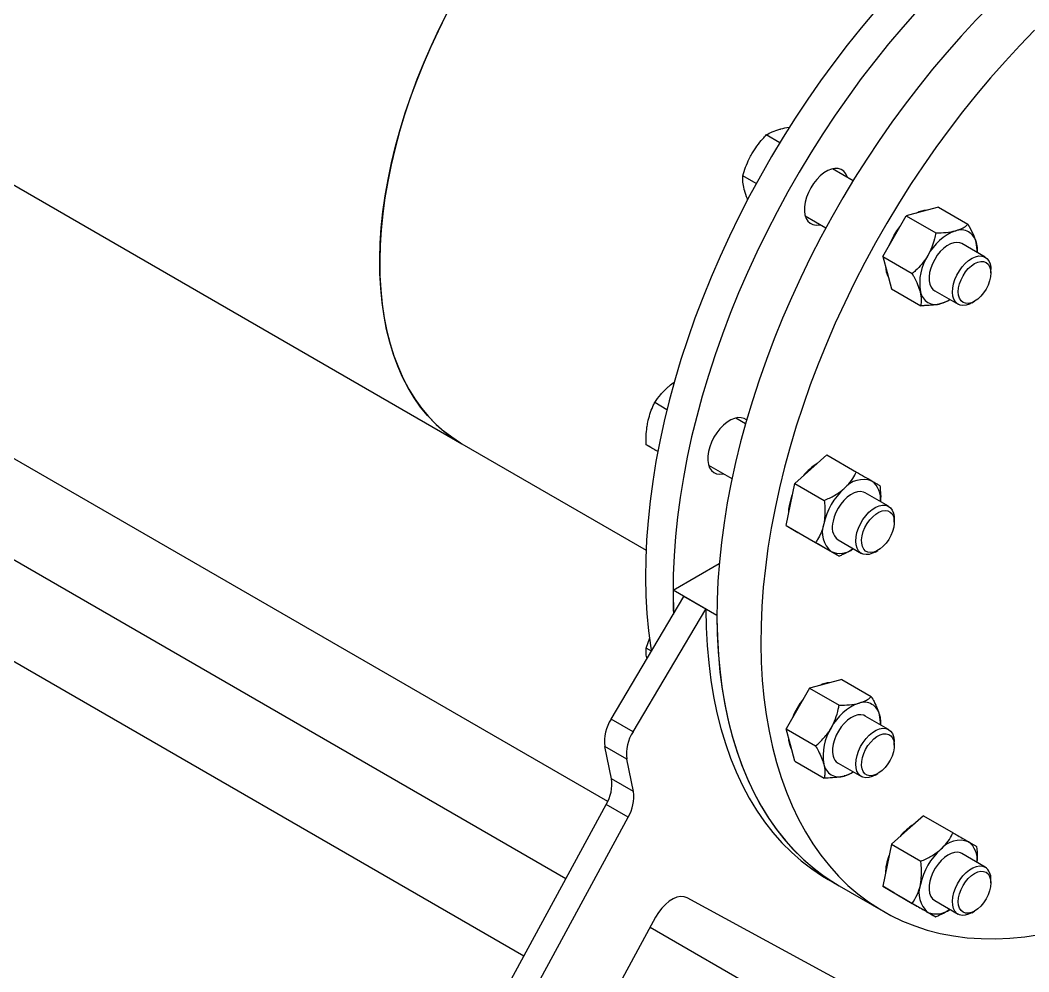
# Model space of a CAD drawing. Header units: inches. Extents: x 0.9 to 37.1, y -8.4 to 11.7.
# Drawn here: x 16.3345 to 16.5036, y 2.5673 to 2.7269 of the extents above; entities that cross this region are included whole.
import ezdxf

# ---------------------------------------------------------------- set-up
doc = ezdxf.new("R2010")
doc.units = ezdxf.units.IN
doc.header["$MEASUREMENT"] = 0

msp = doc.modelspace()

# ---------------------------------------------------------------- linework, layer by layer
at = {"color": 7, "linetype": 'Continuous', "lineweight": 25}
for p, q in [((16.46182998701646, 2.70631644827971), (16.45956515190094, 2.707623909761805)), ((16.32510795937892, 2.704002757708649), (16.40851666692994, 2.655851935758512)), ((16.45788477154135, 2.699483108405933), (16.45561992506147, 2.700790576448527)), ((16.47411814402523, 2.699928737498239), (16.47064769895131, 2.701932182794882)), ((16.46609077764372, 2.694038508267974), (16.46956089097829, 2.692035254480382)), ((16.48106265325054, 2.690658234247594), (16.48303526667027, 2.694074900904234)), ((16.48572990671347, 2.694796713794599), (16.48303526667027, 2.694074900904234)), ((16.48303526667027, 2.694074900904234), (16.48798869698639, 2.691215346450063)), ((16.48842454675667, 2.695518526684965), (16.48572990671347, 2.694796713794599)), ((16.48842454675667, 2.695518526684965), (16.49337797707279, 2.692658972230794)), ((16.4790900398308, 2.687241567590955), (16.48106265325054, 2.690658234247594)), ((16.49628052017576, 2.687134670075921), (16.49235570925539, 2.689400415192508)), ((16.4790900398308, 2.687241567590955), (16.47981206645427, 2.684546713824682)), ((16.4790900398308, 2.687241567590955), (16.48404347014693, 2.684382013136784)), ((16.47981206645427, 2.684546713824682), (16.48053409307774, 2.681851860058408)), ((16.49722455136331, 2.68448558154022), (16.49722455136331, 2.685048137754773)), ((16.43297854159633, 2.59588070830845), (16.28539666219494, 2.681077913813363)), ((16.48053409307774, 2.681851860058408), (16.48548752339386, 2.678992305604238)), ((16.4877987879478, 2.681506740665601), (16.49172359886817, 2.679240995549014)), ((16.49400258326752, 2.679466920575988), (16.4944897448436, 2.679748244398867)), ((16.42596357983973, 2.582921857201645), (16.27066527092023, 2.672573662648543)), ((16.41893328697229, 2.569969091972099), (16.25593148518553, 2.664068029191399)), ((16.44291017362305, 2.661564007790869), (16.4408597286617, 2.662747704471365)), ((16.45608958110363, 2.659217122015281), (16.4544434493046, 2.660167413675333)), ((16.40851666692993, 2.655851935758513), (16.43940960854385, 2.638017820174625)), ((16.44137446885772, 2.654559941163582), (16.43941567541477, 2.655690728548712)), ((16.44141630280565, 2.654535343582794), (16.44095672126059, 2.654800731525233)), ((16.46971912351743, 2.65397740017479), (16.46702448347423, 2.651588047894292)), ((16.46971912351743, 2.65397740017479), (16.47467255383355, 2.65111784572062)), ((16.44988652799701, 2.652273739148427), (16.45381586542214, 2.650005380936264)), ((16.46702448347423, 2.651588047894292), (16.46432984343103, 2.649198695613793)), ((16.46360781680756, 2.645670207652466), (16.46432984343103, 2.649198695613793)), ((16.46432984343103, 2.649198695613793), (16.46928327374716, 2.646339141159622)), ((16.48007627052905, 2.645369900956373), (16.47615145960868, 2.64763564607296)), ((16.4628857901841, 2.64214171969114), (16.46360781680756, 2.645670207652466)), ((16.4810203017166, 2.642720812420671), (16.4810203017166, 2.643283368635224)), ((16.4628857901841, 2.64214171969114), (16.46783922050022, 2.63928216523697)), ((16.4628857901841, 2.64214171969114), (16.46485840360383, 2.641002584010313)), ((16.46474083013712, 2.641070457701855), (16.46485854242962, 2.641002503841837)), ((16.46485840360383, 2.641002584010313), (16.46683101702356, 2.639863448329485)), ((16.46683101702356, 2.639863448329485), (16.47178444733968, 2.637003893875314)), ((16.47159453830109, 2.639741971546053), (16.47551934922146, 2.637476226429466)), ((16.47779833362081, 2.637702151456439), (16.47828549519689, 2.637983475279319)), ((16.4439268022907, 2.631296969285468), (16.45168111928631, 2.635773441202651)), ((16.43354329889732, 2.609692511779778), (16.44576822620004, 2.630233937889866)), ((16.45129249792806, 2.627044843703059), (16.4439268022907, 2.631296969285468)), ((16.44945107401872, 2.628107875098661), (16.44576822620004, 2.630233937889866)), ((16.437226146716, 2.607566448988573), (16.44945107401872, 2.628107875098661)), ((16.43941567541477, 2.621601668529691), (16.44002825368274, 2.623340676925361)), ((16.44029531515205, 2.621093863318297), (16.43941567541477, 2.621601668529691)), ((16.47222029710996, 2.616329618766128), (16.46952565706676, 2.615607805875762)), ((16.47222029710996, 2.616329618766128), (16.47717372742608, 2.613470064311958)), ((16.46683101702356, 2.614885992985397), (16.46485840360383, 2.611469326328758)), ((16.46952565706676, 2.615607805875762), (16.46683101702356, 2.614885992985397)), ((16.46683101702356, 2.614885992985397), (16.47178444733968, 2.612026438531226)), ((16.46485840360383, 2.611469326328758), (16.4628857901841, 2.608052659672119)), ((16.437226146716, 2.607566448988573), (16.43354329889732, 2.609692511779778)), ((16.48007627052905, 2.607945762157085), (16.47615145960868, 2.610211507273672)), ((16.4628857901841, 2.608052659672119), (16.46783922050022, 2.605193105217948)), ((16.46360781680756, 2.605357805905845), (16.4628857901841, 2.608052659672119)), ((16.43616841885806, 2.60299171997219), (16.43248557103939, 2.605117782763395)), ((16.4336160771096, 2.599661727848243), (16.43248557103939, 2.605117782763395)), ((16.46432984343103, 2.602662952139572), (16.46360781680756, 2.605357805905845)), ((16.4810203017166, 2.605296673621383), (16.4810203017166, 2.605859229835936)), ((16.43729892492828, 2.597535665057038), (16.43616841885806, 2.60299171997219)), ((16.46432984343103, 2.602662952139572), (16.46928327374716, 2.599803397685401)), ((16.47159453830109, 2.602317832746765), (16.47551934922146, 2.600052087630178)), ((16.43729892492828, 2.597535665057038), (16.4336160771096, 2.599661727848243)), ((16.47779833362081, 2.600278012657152), (16.47828549519689, 2.600559336480031)), ((16.38664712369474, 2.510484359119342), (16.43273466739751, 2.595397056903585)), ((16.43641751521619, 2.59327099411238), (16.43273466739751, 2.595397056903585)), ((16.39032997151341, 2.508358296328137), (16.43641751521619, 2.59327099411238)), ((16.48592337316414, 2.593497520665176), (16.48322873312094, 2.591108168384676)), ((16.48592337316414, 2.593497520665176), (16.49087680348026, 2.590637966211005)), ((16.48322873312094, 2.591108168384676), (16.48053409307774, 2.588718816104177)), ((16.48053409307774, 2.588718816104177), (16.47981206645427, 2.585190328142851)), ((16.48053409307774, 2.588718816104177), (16.48548752339386, 2.585859261650006)), ((16.49628052017576, 2.584890021446757), (16.49235570925539, 2.587155766563344)), ((16.47981206645427, 2.585190328142851), (16.4790900398308, 2.581661840181524)), ((16.46995003694841, 2.582800316125134), (16.47179146085776, 2.581737284729531)), ((16.49722455136331, 2.582240932911055), (16.49722455136331, 2.582803489125608)), ((16.47179146085776, 2.581737284729531), (16.47915715649512, 2.577485159147121)), ((16.4790900398308, 2.581661840181524), (16.48404347014693, 2.578802285727354)), ((16.48106265325054, 2.580522704500697), (16.4790900398308, 2.581661840181524)), ((16.47758287198519, 2.562746802521959), (16.44628579795972, 2.57972063326839)), ((16.48094507978383, 2.580590578192239), (16.48106279207593, 2.58052262433245)), ((16.48303526667027, 2.579383568819869), (16.48106265325054, 2.580522704500697)), ((16.48303526667027, 2.579383568819869), (16.48798869698639, 2.576524014365698)), ((16.4877987879478, 2.579262092036437), (16.49172359886817, 2.57699634691985)), ((16.49400258326751, 2.577222271946824), (16.4944897448436, 2.577503595769703)), ((16.44100204597919, 2.576484165792023), (16.41330439258171, 2.525453403826488)), ((16.47185554985158, 2.556428986830411), (16.44007473208526, 2.574775662406937))]:
    msp.add_line(p, q, dxfattribs=at)
at = {"color": 7, "linetype": 'Continuous', "lineweight": 25, "flags": 128}
for points in [[(16.40851666692994, 2.655851935758512), (16.40832136363931, 2.655966016072502), (16.40682175503122, 2.656935797448339), (16.40539772195608, 2.658027787564756), (16.40405234855243, 2.659239621414321), (16.40278854859947, 2.660568674434765), (16.4016090592065, 2.662012068193194), (16.40051643488487, 2.663566676620139), (16.39951304201559, 2.665229132779922), (16.39860105372416, 2.666995836162691), (16.39778244517415, 2.668862960482326), (16.39705898928939, 2.670826461963313), (16.39643225291423, 2.672882088098674), (16.3959035934201, 2.675025386859937), (16.39547415576574, 2.677251716339252), (16.39514487001749, 2.679556254802719), (16.39491644933496, 2.681934011133191), (16.39478938842647, 2.68437983563993), (16.39476396247766, 2.686888431211684), (16.39484022655548, 2.689454364789051), (16.39501801548892, 2.692072079131275), (16.39529694422673, 2.694735904851998), (16.39567640867137, 2.69744007269788), (16.39615558698737, 2.700178726043525), (16.39673344138119, 2.702945933575619), (16.39740872034888, 2.705735702138843), (16.39817996138659, 2.708541989715706), (16.39904549415794, 2.711358718512213), (16.4000034441117, 2.714179788121009), (16.40105173654157, 2.716999088733512), (16.40218810107959, 2.719810514372388), (16.40341007661321, 2.722607976115741), (16.40471501661553, 2.725385415284368), (16.40610009487708, 2.728136816563502)], [(16.47784867161194, 2.72837771832003), (16.47547748938342, 2.725564901335394), (16.47315594246563, 2.722676919040196), (16.47088743804881, 2.7197180099467), (16.46867530547602, 2.716692516662033), (16.46652279135685, 2.713604879514798), (16.46443305480261, 2.71045963003829), (16.46240916278986, 2.70726138431984), (16.46045408565922, 2.704014836226074), (16.45857069275598, 2.700724750514012), (16.45676174821894, 2.697395955838134), (16.45502990692367, 2.694033337663663), (16.45337771058607, 2.690641831096469), (16.45180758403212, 2.687226413640124), (16.45032183163904, 2.683792097890723), (16.44892263395336, 2.680343924180217), (16.44761204449063, 2.676886953179024), (16.44639198672161, 2.673426258468798), (16.44526425124932, 2.669966919096249), (16.44423049318109, 2.666514012118947), (16.44329222969942, 2.663072605154029), (16.44245083783537, 2.65964774894078), (16.44170755244752, 2.656244469927977), (16.44106346440967, 2.652867762896877), (16.44051951900984, 2.649522583630691), (16.44007651456292, 2.646213841641285), (16.43973510123902, 2.642946392963802), (16.43949578010927, 2.639725033029749), (16.43935890241042, 2.636554489629051), (16.43932466902939, 2.633439415971361), (16.43939313020838, 2.630384383856836), (16.43956418547116, 2.627393876966387), (16.43983758377056, 2.624472284281262), (16.44021292385686, 2.62162389364161), (16.44029531515205, 2.621093863318297)], [(16.48486956888764, 2.728453663308291), (16.48245223138529, 2.725720139831024), (16.48008104915677, 2.722907322846388), (16.47775950223898, 2.720019340551189), (16.47549099782216, 2.717060431457694), (16.47327886524937, 2.714034938173026), (16.4711263511302, 2.710947301025792), (16.46903661457596, 2.707802051549284), (16.46701272256321, 2.704603805830834), (16.46505764543257, 2.701357257737067), (16.46317425252933, 2.698067172025005), (16.46136530799229, 2.694738377349128), (16.45963346669702, 2.691375759174657), (16.45798127035942, 2.687984252607464), (16.45641114380547, 2.684568835151118), (16.45492539141239, 2.681134519401717), (16.45352619372671, 2.677686345691212), (16.45221560426398, 2.674229374690018), (16.45099554649496, 2.670768679979792), (16.44986781102267, 2.667309340607244), (16.44883405295444, 2.663856433629941), (16.44789578947277, 2.660415026665023), (16.44705439760872, 2.656990170451774), (16.44631111222087, 2.653586891438971), (16.44566702418302, 2.650210184407871), (16.44512307878319, 2.646865005141684), (16.44468007433627, 2.643556263152279), (16.44433866101237, 2.640288814474796), (16.44409933988262, 2.637067454540743), (16.44396246218377, 2.633896911140045), (16.44392822880274, 2.630781837482355), (16.44399668998173, 2.62772680536783), (16.44401517251034, 2.627288298873596)], [(16.4971941517143, 2.729414779129755), (16.49469520952506, 2.726851755873124), (16.492235264525, 2.724201537725881), (16.48981792702265, 2.721468014248614), (16.48744674479413, 2.718655197263978), (16.48512519787634, 2.71576721496878), (16.48285669345952, 2.712808305875284), (16.48064456088673, 2.709782812590617), (16.47849204676756, 2.706695175443382), (16.47640231021332, 2.703549925966874), (16.47437841820057, 2.700351680248424), (16.47242334106993, 2.697105132154658), (16.47053994816669, 2.693815046442596), (16.46873100362965, 2.690486251766718), (16.46699916233437, 2.687123633592247), (16.46534696599678, 2.683732127025054), (16.46377683944283, 2.680316709568708), (16.46229108704975, 2.676882393819307), (16.46089188936407, 2.673434220108801), (16.45958129990134, 2.669977249107608), (16.45836124213232, 2.666516554397381), (16.45723350666003, 2.663057215024833), (16.4561997485918, 2.659604308047531), (16.45526148511013, 2.656162901082613), (16.45442009324608, 2.652738044869364), (16.45367680785823, 2.649334765856561), (16.45303271982038, 2.645958058825461), (16.45248877442056, 2.642612879559275), (16.45204576997363, 2.639304137569869), (16.45170435664973, 2.636036688892386), (16.45146503551997, 2.632815328958333), (16.45132815782113, 2.629644785557635), (16.4512939244401, 2.626529711899945), (16.45136238561909, 2.62347467978542), (16.45153344088187, 2.620484172894971), (16.45180683918127, 2.617562580209846), (16.45218217926756, 2.614714189570194), (16.45265891027743, 2.611943181382066), (16.45323633254237, 2.609253622482097), (16.45391359861558, 2.606649460168857), (16.45468971451571, 2.604134516409651), (16.45556354118565, 2.601712482231254), (16.45653379616425, 2.599386912302815), (16.45759905546855, 2.597161219718897), (16.45875775568361, 2.595038670990287), (16.4600081962571, 2.59302238124994), (16.46134854199502, 2.591115309681093), (16.46277682575518, 2.589320255174254), (16.46429095133421, 2.587639852219449), (16.46588869654402, 2.586076567039739), (16.46756771647318, 2.584632693971697), (16.46932554692843, 2.583310352098161), (16.47115960805116, 2.582111482138178), (16.47179146085776, 2.581737284729531)], [(16.40592267843131, 2.727794519638509), (16.4045474569006, 2.725039536463516), (16.40325273652616, 2.722259264495535), (16.40204132138401, 2.719459725184548), (16.4009158351296, 2.716646981709307), (16.39987871531552, 2.713827125845846), (16.39893220811237, 2.71100626477405), (16.39807836344396, 2.708190507850858), (16.39731903054773, 2.705385953378762), (16.39665585396964, 2.702598675398238), (16.39609027000249, 2.69983471053273), (16.3956235035752, 2.697100044914662), (16.39525656559992, 2.69440060122082), (16.39499025078258, 2.691742225845138), (16.3948251359018, 2.689130676236721), (16.39476157855963, 2.686571608430489), (16.39479971640712, 2.684070564797463), (16.39493946684618, 2.68163296204123), (16.39518052720849, 2.67926407946656), (16.39552237541098, 2.676969047545614), (16.39596427108655, 2.674752836806482), (16.39650525718759, 2.672620247068126), (16.39714416205866, 2.670575897045041), (16.39787960197408, 2.668624214344145), (16.39870998413475, 2.666769425875575), (16.39963351011783, 2.665015548698135), (16.40064817977168, 2.663366381319243), (16.40175179554778, 2.66182549546821), (16.4029419672601, 2.660396228360669), (16.40421611726174, 2.65908167547091), (16.40557148602753, 2.657884683827772), (16.40700513813051, 2.656807845848611), (16.40851396859949, 2.655853493724703), (16.40851666692993, 2.655851935758513)], [(16.50455984735165, 2.725162653547345), (16.50206090516242, 2.722599630290715), (16.49960096016236, 2.71994941214347), (16.49718362266001, 2.717215888666204), (16.49481244043149, 2.714403071681568), (16.4924908935137, 2.71151508938637), (16.49022238909688, 2.708556180292874), (16.48801025652409, 2.705530687008207), (16.48585774240492, 2.702443049860972), (16.48376800585068, 2.699297800384464), (16.48174411383793, 2.696099554666014), (16.47978903670729, 2.692853006572248), (16.47790564380405, 2.689562920860186), (16.47609669926701, 2.686234126184308), (16.47436485797174, 2.682871508009837), (16.47271266163414, 2.679480001442643), (16.47114253508019, 2.676064583986298), (16.46965678268711, 2.672630268236897), (16.46825758500143, 2.669182094526391), (16.4669469955387, 2.665725123525198), (16.46572693776968, 2.662264428814971), (16.46459920229739, 2.658805089442423), (16.46356544422916, 2.655352182465121), (16.46262718074749, 2.651910775500203), (16.46178578888344, 2.648485919286954), (16.46104250349559, 2.645082640274151), (16.46039841545774, 2.641705933243051), (16.45985447005792, 2.638360753976865), (16.45941146561099, 2.635052011987459), (16.45907005228709, 2.631784563309976), (16.45883073115733, 2.628563203375923), (16.4586938534585, 2.625392659975225), (16.45865962007747, 2.622277586317535), (16.45872808125645, 2.61922255420301), (16.45889913651923, 2.616232047312561), (16.45917253481863, 2.613310454627436), (16.45954787490492, 2.610462063987784), (16.46002460591479, 2.607691055799656), (16.46060202817973, 2.605001496899687), (16.46127929425294, 2.602397334586447), (16.46205541015307, 2.599882390827241), (16.462929236823, 2.597460356648844), (16.46389949180161, 2.595134786720405), (16.46496475110591, 2.592909094136487), (16.46612345132097, 2.590786545407877), (16.46737389189445, 2.58877025566753), (16.46871423763238, 2.586863184098682), (16.47014252139254, 2.585068129591845), (16.47165664697157, 2.583387726637039), (16.47325439218137, 2.581824441457329), (16.47493341211054, 2.580380568389287), (16.47669124256579, 2.579058226515751), (16.47852530368852, 2.577859356555768), (16.48043290374113, 2.576785718016326), (16.48241124305747, 2.575838886610037), (16.4844574181518, 2.575020251942554), (16.48656842598, 2.57433101547314), (16.48874116834697, 2.573772188751359), (16.49097245645368, 2.573344591932486), (16.49325901557713, 2.573048852573819), (16.49559748987651, 2.572885404713647), (16.4979844473183, 2.572854488234245), (16.50041638471331, 2.572956148509811), (16.50288973285803, 2.573190236339869), (16.50540086177302, 2.573556408168251)], [(16.47316937738085, 2.700476448823675), (16.47312781085335, 2.700608028991947), (16.47288265435087, 2.701129956201015), (16.47254392713469, 2.701540479278546), (16.47212137377012, 2.701827788223036), (16.47162715034809, 2.701983617679255), (16.47107547477665, 2.702003484717465), (16.47048221775754, 2.701886817799148), (16.46986444621505, 2.70163697321913), (16.46923993231171, 2.701261138551087), (16.46862664217544, 2.700770125874138), (16.46804221904687, 2.700178060729014), (16.46750347571534, 2.69950197575197), (16.46702591084562, 2.698761320676852)], [(16.46702591084562, 2.698761320676852), (16.4666232631095, 2.697977402801662), (16.46630711594926, 2.697172774016395), (16.46608656434308, 2.696370582026219), (16.46596795315912, 2.695593904434142), (16.46595469462519, 2.694865084840397), (16.46604717016517, 2.694205090057737), (16.46624271942614, 2.69363290693441), (16.46653571681191, 2.693164996137102), (16.46691773332114, 2.69281481860753), (16.46737777903439, 2.692592448315651), (16.4679026192741, 2.692504282449895), (16.46847715534215, 2.692552857381697), (16.46861245607326, 2.692582774296768)], [(16.48017305726103, 2.689117408800087), (16.48048374162299, 2.689843597836846), (16.48094480212034, 2.690726268256913)], [(16.48094480212034, 2.690726268256913), (16.48147868293584, 2.691566886736204), (16.48195223008747, 2.692199026521883)], [(16.49235570925539, 2.689400415192508), (16.49202940207544, 2.689541221858864), (16.49154022928305, 2.689613765219398), (16.49100403508782, 2.689552596737406), (16.49043805321236, 2.68935968241823), (16.48986047477984, 2.689041222686818), (16.48928986363631, 2.688607453100968), (16.48874455969342, 2.688072315372076), (16.48824208946859, 2.687453009267061), (16.48779860276826, 2.686769439793704)], [(16.49400258326752, 2.679466920575988), (16.4936412549112, 2.679281728323293), (16.49307527303574, 2.679088814004117), (16.4925390788405, 2.679027645522126), (16.49204990604812, 2.679100188882659), (16.49162347707462, 2.679304112482421), (16.49127349769808, 2.679632862049127), (16.49101121654363, 2.680075871301206), (16.49084506354338, 2.680618901556787), (16.49078037899146, 2.681244499376649), (16.4908192419026, 2.681932557532119), (16.49096040319086, 2.682660961267944), (16.49119932581629, 2.683406299088721), (16.49152833060911, 2.684144615223624), (16.49193684308458, 2.68485217958459), (16.49241173331561, 2.68550625047087), (16.49293773793945, 2.686085805506009), (16.49349795073467, 2.686572217314318), (16.49407436600109, 2.686949852220056), (16.49464845727778, 2.687206572726635), (16.49520177279875, 2.687334127625742), (16.49571652854787, 2.687328417197968), (16.49617617985183, 2.687189624981159), (16.49656595313951, 2.686922211871364), (16.49687332077675, 2.686534772745958), (16.49708840371477, 2.686039760217218), (16.49720428901099, 2.685453084395117), (16.49722455136331, 2.685048137754773)], [(16.48779860276826, 2.686769439793704), (16.48742835361989, 2.686043577437323), (16.48714324213576, 2.685298752011293), (16.48695243203354, 2.68455890281765), (16.48686205610693, 2.68384780921823), (16.48687501911257, 2.683188326346407), (16.48699090440879, 2.682601650524305), (16.48720598734682, 2.682106637995565), (16.48751335498405, 2.681719198870159), (16.4877987879478, 2.681506740665601)], [(16.49642341487171, 2.681789651154478), (16.49600892436544, 2.681157562545996), (16.49553603555811, 2.680592686725346), (16.49502292130138, 2.68011673155353), (16.49448930028838, 2.679747987720881), (16.49395567927537, 2.679500625846095), (16.49344256501864, 2.679384151907296), (16.49296967621131, 2.679403041932635), (16.49255518570504, 2.67955656998903), (16.49221502213755, 2.679838836079374), (16.49196225780397, 2.680238992876113), (16.49180660629587, 2.680741662577956), (16.49175404921344, 2.681327527870164), (16.49180660629587, 2.681974074278113), (16.49196225780397, 2.682656455385934), (16.49221502213755, 2.683348447670337), (16.49255518570504, 2.684023458255905), (16.49296967621131, 2.684655546864387), (16.49344256501864, 2.685220422685036), (16.49395567927537, 2.685696377856853), (16.49448930028838, 2.686065121689502), (16.49502292130138, 2.686312483564288), (16.49553603555811, 2.686428957503087), (16.49600892436544, 2.686410067477748), (16.49642341487171, 2.686256539421353), (16.4967635784392, 2.685974273331008), (16.49701634277278, 2.685574116534271), (16.49717199428088, 2.685071446832427), (16.49722455136331, 2.68448558154022), (16.49717199428088, 2.68383903513227), (16.49701634277278, 2.683156654024449), (16.4967635784392, 2.682464661740046), (16.49642341487171, 2.681789651154478)], [(16.45626704053833, 2.659838819502697), (16.45587849270953, 2.660081114009533), (16.45537891291646, 2.660225731085179), (16.45482314642245, 2.660234187745089), (16.45422718161764, 2.660106240706554), (16.45360816332441, 2.659845570772922), (16.45298389957201, 2.65945967694358), (16.45237234929199, 2.658959660681405), (16.45179110567248, 2.658359906543883), (16.45125689003413, 2.65767766836558), (16.45078507078821, 2.656932572896738), (16.4503892213154, 2.656146055177404), (16.4500807294843, 2.655340741890353), (16.44986847004322, 2.654539800432624)], [(16.44986847004322, 2.654539800432624), (16.44975854930983, 2.653766272431685), (16.44975412950349, 2.653042410879765), (16.44985533777398, 2.652389039955781), (16.45005926254363, 2.651824955951626), (16.4503600372681, 2.651366386537074), (16.4507490092062, 2.651026523919268), (16.45121498834345, 2.650815145326936), (16.45174456930849, 2.650738331737321), (16.45232251702116, 2.650798292937544), (16.45240820642656, 2.65081800517722)], [(16.46348996567736, 2.645738241661785), (16.46372178977751, 2.646641409270126), (16.46393275864882, 2.647258173161956)], [(16.47615145960868, 2.64763564607296), (16.47586328831446, 2.647764414207782), (16.47537876829722, 2.647848054091615), (16.47484585161435, 2.647798012409842), (16.47428166664655, 2.647615897543291), (16.47370434676289, 2.647307562813616), (16.47313244749944, 2.646882918352728), (16.4725843501691, 2.646355612583), (16.47207767107104, 2.645742593545737), (16.47162869528836, 2.645063564177193), (16.47125185327215, 2.644340349039978), (16.47095925703487, 2.643596192863668), (16.47076031086033, 2.642855013440061)], [(16.46332600189754, 2.644293000102201), (16.46335761598173, 2.644861720249702), (16.46348996567736, 2.645738241661785)], [(16.47779833362081, 2.637702151456439), (16.47738914218359, 2.637495974959135), (16.47682495721579, 2.637313860092584), (16.47629204053293, 2.637263818410811), (16.47580752051568, 2.637347458294644), (16.47538697003607, 2.637562091489396), (16.47504390593253, 2.637900819507588), (16.47478935456763, 2.63835275535201), (16.47463149743168, 2.638903373432765), (16.47457540818292, 2.639534976431691), (16.47462288957595, 2.640227264108716), (16.47477241551974, 2.640957985768284), (16.47501918012741, 2.641703655415017), (16.47535525218145, 2.64244030661293), (16.4757698300495, 2.643144262786404), (16.47624958885779, 2.643792898204807), (16.47677910876346, 2.64436536519209), (16.47734137056104, 2.644843264188257), (16.47791830269375, 2.645211235126353), (16.47849136208813, 2.645457451117661), (16.47904213014373, 2.645573998577633), (16.47955290472207, 2.645557131575009), (16.48000726910794, 2.645407392229132), (16.48039061965612, 2.645129593285786), (16.48069063516457, 2.644732663431582), (16.480897672888, 2.644229360318629), (16.48100507846362, 2.643635860523098), (16.4810203017166, 2.643283368635224)], [(16.48092710029633, 2.641849511095228), (16.48073822277202, 2.641160973257669), (16.4804550712185, 2.640471698048633), (16.48008852699117, 2.639808173927856), (16.47965267617913, 2.639195899755189), (16.47916426828466, 2.638658404883722), (16.47864207254925, 2.638216344939933), (16.47810615666214, 2.637886708039553), (16.47757711557034, 2.6376821619438), (16.47707528002632, 2.637610567244425), (16.47661993528859, 2.637674675285572), (16.47622858000008, 2.637872022431174), (16.47591625372505, 2.638195024741096), (16.47569495898708, 2.638631269417713), (16.47557320001886, 2.639163991822749), (16.47555565594925, 2.639772719732934), (16.475643000987, 2.640434060076057), (16.47583187851131, 2.641122597913617), (16.47611503006483, 2.641811873122653), (16.47648157429216, 2.64247539724343), (16.4769174251042, 2.643087671416096), (16.47740583299867, 2.643625166287564), (16.47792802873409, 2.644067226231353), (16.4784639446212, 2.644396863131733), (16.478992985713, 2.644601409227485), (16.47949482125702, 2.644673003926861), (16.47995016599474, 2.644608895885714), (16.48034152128325, 2.644411548740113), (16.48065384755829, 2.64408854643019), (16.48087514229626, 2.643652301753574), (16.48099690126448, 2.643119579348537), (16.48101444533409, 2.642510851438352), (16.48092710029633, 2.641849511095228)], [(16.4439268022907, 2.631296969285468), (16.44397815061751, 2.628231616418419), (16.44401517251034, 2.627288298873597)], [(16.44945107401872, 2.628107875098661), (16.44950242234553, 2.625042522231611), (16.44965639196521, 2.622040953708809), (16.44991275690611, 2.619107574745973), (16.45027114091733, 2.616246690481238), (16.45073101802091, 2.613462499656774), (16.45129171328379, 2.610759088456553), (16.45195240380834, 2.608140424509306), (16.45271211994012, 2.605610351065486), (16.45356974669093, 2.603172581356764), (16.45452402537527, 2.600830693146352), (16.45557355545755, 2.598588123478142), (16.45671679660767, 2.596448163632368), (16.45795207096157, 2.594413954295201), (16.45927756558381, 2.592488480949358), (16.46069133512824, 2.590674569492494), (16.46219130469309, 2.588974882089806), (16.4637752728662, 2.587391913266942), (16.46544091495583, 2.585927986248939), (16.46718578640254, 2.584585249550569), (16.46900732636685, 2.583365673823097), (16.46995003694841, 2.582800316125134)], [(16.45129249792806, 2.627044843703059), (16.45134384625487, 2.623979490836009), (16.45149781587455, 2.620977922313207), (16.45175418081545, 2.61804454335037), (16.45211256482667, 2.615183659085635), (16.45257244193025, 2.612399468261172), (16.45313313719312, 2.609696057060951), (16.45379382771768, 2.607077393113705), (16.45455354384946, 2.604547319669884), (16.45541117060028, 2.602109549961162), (16.45636544928461, 2.59976766175075), (16.45741497936689, 2.597525092082539), (16.45855822051701, 2.595385132236766), (16.45979349487091, 2.593350922899599), (16.46111898949315, 2.591425449553756), (16.46253275903758, 2.589611538096891), (16.46403272860243, 2.587911850694203), (16.46561669677554, 2.58632888187134), (16.46728233886517, 2.584864954853337), (16.46902721031188, 2.583522218154967), (16.47084875027619, 2.582302642427495), (16.47179146085776, 2.581737284729531)], [(16.47615145960868, 2.610211507273672), (16.47590097878064, 2.610327324771229), (16.47542121997236, 2.610422042460058), (16.47489170006669, 2.610383138777652), (16.4743294382691, 2.610211864120372), (16.4737525061364, 2.60991372339663), (16.47317944674202, 2.609498299094599), (16.47262867868642, 2.608978943293155), (16.47211790410807, 2.608372348515088), (16.4716635397222, 2.607698011215669), (16.47128018917403, 2.606977605150551), (16.47098017366557, 2.606234284763417), (16.47077313594214, 2.605491940983117), (16.47066573036652, 2.604774433349551), (16.47066140904228, 2.60410482314843), (16.47076031086033, 2.603504632202574)], [(16.47779833362081, 2.600278012657152), (16.47734137056104, 2.600051730783478), (16.47677910876346, 2.599880456126199), (16.47624958885779, 2.599841552443792), (16.4757698300495, 2.599936270132621), (16.47535525218145, 2.600161564888232), (16.47501918012741, 2.600510195551807), (16.47477241551974, 2.600970956846964), (16.47462288957595, 2.601529039526562), (16.47457540818292, 2.602166506354085), (16.47463149743168, 2.602862868621189), (16.47478935456763, 2.603595744671639), (16.47504390593253, 2.604341579266162), (16.47538697003607, 2.605076400667214), (16.47580752051568, 2.605776591110355), (16.47629204053293, 2.606419645898621), (16.47682495721579, 2.606984896722009), (16.47738914218359, 2.607454175953969), (16.47796646206726, 2.607812400573859), (16.4785383613307, 2.608048056947649), (16.47908645866104, 2.608153570885585), (16.47959313775911, 2.608125551082886), (16.48004211354178, 2.607964898119065), (16.48041895555799, 2.607676775512565), (16.48071155179528, 2.607270443761027), (16.48091049796982, 2.606758962701276), (16.48091049796982, 2.606758962701276)], [(16.46348996567736, 2.605425839915164), (16.46335761598173, 2.60614955362127), (16.46333919839675, 2.606360382975095)], [(16.48092710029633, 2.606060366877484), (16.48101444533409, 2.605499872968378), (16.48099690126448, 2.604870889106581), (16.48087514229626, 2.604197586789163), (16.48065384755829, 2.603505840646591), (16.48034152128325, 2.602822234095188), (16.47995016599474, 2.602173037751354), (16.47949482125702, 2.601583199866508), (16.478992985713, 2.60107538757978), (16.4784639446212, 2.600669115832563), (16.47792802873409, 2.600379997420266), (16.47740583299867, 2.600219143001333), (16.4769174251042, 2.600192734120874), (16.47648157429216, 2.600301785657356), (16.47611503006483, 2.600542106821388), (16.47583187851131, 2.600904462205411), (16.475643000987, 2.601374926695227), (16.47555565594925, 2.601935420604333), (16.47557320001885, 2.60256440446613), (16.47569495898708, 2.603237706783547), (16.47591625372505, 2.603929452926119), (16.47622858000008, 2.604613059477522), (16.47661993528859, 2.605262255821356), (16.47707528002632, 2.605852093706203), (16.47757711557034, 2.606359905992931), (16.47810615666214, 2.606766177740147), (16.47864207254925, 2.607055296152443), (16.47916426828466, 2.607216150571377), (16.47965267617913, 2.607242559451837), (16.48008852699117, 2.607133507915355), (16.4804550712185, 2.606893186751322), (16.48073822277202, 2.6065308313673), (16.48092710029633, 2.606060366877484)], [(16.48091049796982, 2.606758962701276), (16.48100939978787, 2.606158771755421), (16.4810203017166, 2.605859229835936)], [(16.46380173017198, 2.604634053978356), (16.46372178977751, 2.60479033071558), (16.46348996567736, 2.605425839915164)], [(16.49235570925539, 2.587155766563344), (16.49214246503898, 2.58725772421621), (16.49166757480794, 2.587363498512559), (16.49114157018411, 2.587335741536021), (16.49058135738889, 2.587175345418663), (16.49000494212246, 2.586887465423668), (16.48943085084577, 2.586481354250946), (16.48887753532481, 2.585970064647737), (16.48836277957569, 2.585370029882578), (16.48790312827173, 2.584700535566533), (16.48751335498405, 2.58398309979778), (16.48720598734681, 2.583240781552234), (16.48699090440878, 2.582497439549091), (16.48687501911257, 2.581776965411954), (16.48686205610693, 2.581102515772399), (16.48695243203354, 2.58049576799678), (16.48714324213576, 2.57997622345784), (16.48742835361989, 2.579560580744543), (16.48779860276826, 2.579262198955685)], [(16.49400258326751, 2.577222271946824), (16.49349795073466, 2.576976768064532), (16.49293773793945, 2.576816371947173), (16.49241173331561, 2.576788614970636), (16.49193684308458, 2.576894389266985), (16.49152833060911, 2.577130295163304), (16.49119932581629, 2.577488750449981), (16.49096040319086, 2.577958234079165), (16.4908192419026, 2.578523656460721), (16.49078037899146, 2.579166844454075), (16.49084506354338, 2.579867125467904), (16.49101121654363, 2.580601991894229), (16.49127349769808, 2.581347824521459), (16.49162347707462, 2.582080651675282), (16.49204990604812, 2.582776919688001), (16.4925390788405, 2.583414249932797), (16.49307527303574, 2.583972158091205), (16.4936412549112, 2.584432712535964), (16.49421883334372, 2.584781110668275), (16.49478944448725, 2.585006154685503), (16.49533474843014, 2.585100611487767), (16.49583721865497, 2.585061445155723), (16.49628070535529, 2.584889914527509), (16.49628070535529, 2.584889914527509)], [(16.49642341487171, 2.584011890792188), (16.4967635784392, 2.583729624701844), (16.49701634277278, 2.583329467905106), (16.49717199428088, 2.582826798203263), (16.49722455136331, 2.582240932911055), (16.49717199428088, 2.581594386503105), (16.49701634277278, 2.580912005395285), (16.4967635784392, 2.580220013110882), (16.49642341487171, 2.579545002525313), (16.49600892436544, 2.578912913916832), (16.49553603555811, 2.578348038096183), (16.49502292130138, 2.577872082924366), (16.49448930028838, 2.577503339091717), (16.49395567927537, 2.577255977216931), (16.49344256501864, 2.577139503278132), (16.49296967621131, 2.577158393303471), (16.49255518570504, 2.577311921359866), (16.49221502213755, 2.57759418745021), (16.49196225780396, 2.577994344246948), (16.49180660629587, 2.578497013948791), (16.49175404921344, 2.579082879241), (16.49180660629587, 2.579729425648949), (16.49196225780396, 2.58041180675677), (16.49221502213755, 2.581103799041173), (16.49255518570504, 2.581778809626741), (16.49296967621131, 2.582410898235223), (16.49344256501864, 2.582975774055872), (16.49395567927537, 2.583451729227689), (16.49448930028838, 2.583820473060337), (16.49502292130138, 2.584067834935124), (16.49553603555811, 2.584184308873922), (16.49600892436544, 2.584165418848584), (16.49642341487171, 2.584011890792188)], [(16.44628579795972, 2.57972063326839), (16.44577749136772, 2.579902841392179), (16.44520432193076, 2.579936237893945), (16.44458437792798, 2.579819768835346), (16.44393722376643, 2.579557109787177), (16.44328328256077, 2.579156549834438), (16.4426431916135, 2.578630729986526), (16.44203715113593, 2.57799624424789), (16.44148428676285, 2.577273115938707), (16.44100204597919, 2.576484165792023)]]:
    msp.add_lwpolyline(points, dxfattribs=at)
at = {"color": 7, "linetype": 'Continuous', "lineweight": 25}
for centre, radius, start, end in [((16.48666600015336, 2.690744329665992), 0.004251519874336078, 92.86539591411511, 117.1261236178098), ((16.49429965872755, 2.683512530670453), 0.008583448034926102, 110.256727693789, 152.8704367936816), ((16.49217631961123, 2.689089598206385), 0.002616873407544584, 11.06996169797753, 108.9192865472823), ((16.4893315603539, 2.688241507434027), 0.00557888191115893, 356.8053319038012, 14.00948768464155), ((16.49387110914311, 2.682767432095674), 0.008584854303476287, 147.1308904354813, 189.7397942542739), ((16.4837908088888, 2.685762150452283), 0.004252691305764178, 182.8690190757574, 207.1287089094943), ((16.48797817759196, 2.681817557651724), 0.002616873407543542, 191.069961697963, 288.9192865472925), ((16.48729050979096, 2.684704256166058), 0.005577897227419618, 285.9858435375629, 303.2011041443986), ((16.47281523758036, 2.644895246115373), 0.00897800009245608, 121.8606346288253, 141.2665298586292), ((16.48017045025842, 2.640053343776428), 0.01122114792276897, 132.2728414399834, 167.7271584143767), ((16.47585345251443, 2.645631355793967), 0.004226779456174247, 70.13598149326913, 139.8555380386345), ((16.47494414917624, 2.646638518983919), 0.003783020419230139, 352.8222004306359, 51.68302031290868), ((16.47318223087157, 2.641002658359453), 0.004227805813534115, 160.1450304065949, 229.8526975786259), ((16.47340777357895, 2.641896177458492), 0.002815745955521619, 160.0910483576187, 229.912055636356), ((16.47188933224048, 2.641029118893571), 0.003559358426637995, 246.2591424639558, 309.2342908456579), ((16.47042986029103, 2.611674472893437), 0.004131104574869788, 92.5061908860624, 117.485328645851), ((16.47484689877666, 2.605702443819525), 0.01167015105407537, 141.2307759029056, 158.7692239514884), ((16.47809540908084, 2.604323622751618), 0.008583448034924083, 110.256727693781, 152.870436793684), ((16.47597206996452, 2.609900690287549), 0.002616873407544897, 11.06996169797753, 108.919286547279), ((16.43923397598051, 2.60596712071995), 0.0068016427584717, 146.7893118213877, 187.1733913614686), ((16.47312731070727, 2.609052599515202), 0.005578881911078688, 356.8053319036456, 14.00948768472967), ((16.47766685949639, 2.603578524176839), 0.008584854303469091, 147.1308904354574, 189.7397942542848), ((16.44291682379919, 2.603841057928745), 0.006801642758469851, 146.7893118213692, 187.1733913614631), ((16.47258787050518, 2.603902665937292), 0.001870402392392396, 192.2868695877978, 237.9215845564618), ((16.47177392794525, 2.602628649732886), 0.002616873407543286, 191.0699616979343, 288.9192865473172), ((16.42705639015329, 2.598794045691783), 0.006616824411259063, 329.1103280721107, 7.535052534769282), ((16.47108626014427, 2.605515348247173), 0.005577897227368415, 285.9858435375144, 303.201104144503), ((16.43073923797197, 2.596667982900576), 0.006616824411250306, 329.1103280720877, 7.535052534794582), ((16.48885725744703, 2.584598324499849), 0.008737071041534627, 121.590373571018, 141.5367909164331), ((16.49205770216114, 2.58515147628435), 0.004226779456175285, 70.1359814932753, 139.8555380386207), ((16.4963746999051, 2.579573464266828), 0.01122114792274167, 132.2728414399447, 167.7271584144251), ((16.49114839882296, 2.586158639474307), 0.00378302041922177, 352.8222004305657, 51.68302031297027), ((16.48835724938517, 2.58355153787782), 0.008830872912700781, 158.5681135073634, 178.3025711823961), ((16.4948313347461, 2.582977557257389), 0.002399538599684317, 355.8399763299918, 52.84160617762045), ((16.48938648051827, 2.580522778849836), 0.004227805813531363, 160.1450304065616, 229.8526975786419), ((16.48805870433039, 2.580805624779884), 0.003782420861384036, 248.3067730837714, 307.1866602258439)]:
    msp.add_arc(centre, radius, start, end, dxfattribs=at)
for points, knots in [([(16.4571609709073, 2.704456381762515), (16.45743542350917, 2.704898344959852), (16.45798843219415, 2.705788879372343), (16.45882789327733, 2.706822360821274), (16.45937296068327, 2.707414959114142), (16.45956515190094, 2.707623909761805)], [0, 0, 0, 0, 0.3894480145147158, 0.7847188654868376, 0.9999999999999999, 0.9999999999999999, 0.9999999999999999, 0.9999999999999999]), ([(16.45956515190094, 2.707623909761805), (16.45988215100996, 2.707810769108677), (16.46052196131151, 2.70818791381246), (16.46139017438035, 2.708458393125886), (16.46182822437023, 2.708594861309519)], [0, 0, 0, 0, 0.4954579634770068, 1, 1, 1, 1]), ([(16.46182822437023, 2.708594861309519), (16.46189272584616, 2.708611597524544), (16.4623810868876, 2.70873831269317), (16.46292468642722, 2.708857837579388), (16.46346253619197, 2.708912667955576), (16.4634918889941, 2.708915660287801)], [0, 0, 0, 0, 0.1257759974330701, 0.9522897919652988, 1, 1, 1, 1]), ([(16.45561992506147, 2.700790576448527), (16.45577361230963, 2.701269068844988), (16.45608243939152, 2.702230576141595), (16.45661039988662, 2.703457096830867), (16.45700943845994, 2.704181350775378), (16.4571609709073, 2.704456381762515)], [0, 0, 0, 0, 0.3805934879738633, 0.7647841813874879, 1, 1, 1, 1]), ([(16.45591038411104, 2.698344861339602), (16.45589378144654, 2.698408454753745), (16.45576807743111, 2.698889940572662), (16.45561797357915, 2.699747576582838), (16.4556192706058, 2.700440792504619), (16.45561992506147, 2.700790576448527)], [0, 0, 0, 0, 0.07010571820324545, 0.5307925293049098, 1, 1, 1, 1]), ([(16.45646301432683, 2.696753592932595), (16.45644077511379, 2.69680315487236), (16.45618933950125, 2.697363500090606), (16.45604340806587, 2.697876884885174), (16.45591038411104, 2.698344861339602)], [0, 0, 0, 0, 0.08844893853323398, 1, 1, 1, 1]), ([(16.49132783539786, 2.691565098351968), (16.49168029550321, 2.691680214080092), (16.4923979523994, 2.691914605419408), (16.49300203203127, 2.692320597737456), (16.49329308601603, 2.692582564870288), (16.49337797707279, 2.692658972230794)], [0, 0, 0, 0, 0.406044674543657, 0.8267623950146683, 1, 1, 1, 1]), ([(16.49337797707279, 2.692658972230794), (16.49365944172622, 2.692142393027569), (16.49423262345817, 2.691090418085806), (16.49461172560627, 2.690083788520338), (16.49474100014945, 2.689605026645284), (16.49474450206452, 2.68959205747606)], [0, 0, 0, 0, 0.4841952181635764, 0.9860273763411894, 1, 1, 1, 1]), ([(16.48798869698639, 2.691215346450063), (16.48791743718805, 2.690870793109963), (16.48774884323847, 2.690055612463865), (16.48735155538746, 2.688764314895902), (16.48689284509103, 2.687876270690789), (16.48666058193493, 2.687426618804963)], [0, 0, 0, 0, 0.2654708005955047, 0.6280788300799381, 1, 1, 1, 1]), ([(16.48798869698639, 2.691215346450063), (16.48857678042468, 2.691229846559219), (16.48977436839742, 2.691259374947877), (16.49083562925183, 2.69143427891711), (16.49131485369805, 2.691561648052442), (16.49132783539786, 2.691565098351968)], [0, 0, 0, 0, 0.484195218163577, 0.9860273763411915, 1, 1, 1, 1]), ([(16.49474450206452, 2.68959205747606), (16.49482690113261, 2.689224507198831), (16.49496506939955, 2.688608192160316), (16.49492007495763, 2.68812539517203), (16.4949019137399, 2.687930522631146)], [0, 0, 0, 0, 0.5963675300130414, 0.9999999999999999, 0.9999999999999999, 0.9999999999999999, 0.9999999999999999]), ([(16.48666058193493, 2.687426618804963), (16.48661490784121, 2.687349081508919), (16.48631510797882, 2.686840134996971), (16.48565815990428, 2.685946211299759), (16.4847907942498, 2.685039033309916), (16.48422850223137, 2.684544686616322), (16.48404347014693, 2.684382013136784)], [0, 0, 0, 0, 0.06625438873007868, 0.4348867160202224, 0.8140395284738069, 1, 1, 1, 1]), ([(16.48540999513866, 2.68131509838205), (16.48528449509932, 2.681706224325551), (16.48502895988458, 2.682502610147296), (16.48450076937638, 2.683562460592841), (16.48414673155632, 2.684196952359711), (16.48404347014693, 2.684382013136784)], [0, 0, 0, 0, 0.4060446745436621, 0.8267623950146786, 1, 1, 1, 1]), ([(16.48548752339386, 2.678992305604238), (16.48554452751821, 2.679313490941127), (16.48566061215736, 2.679967560876502), (16.48554033947361, 2.680824771372672), (16.48541343290766, 2.68130216624357), (16.48540999513866, 2.68131509838205)], [0, 0, 0, 0, 0.4841952181635734, 0.9860273763411919, 0.9999999999999999, 0.9999999999999999, 0.9999999999999999, 0.9999999999999999]), ([(16.48882666180533, 2.679342057506143), (16.48842521134778, 2.679255223306352), (16.48760780340583, 2.679078417020027), (16.48642589642746, 2.679005997328817), (16.48569941468023, 2.678995397292756), (16.48548752339386, 2.678992305604238)], [0, 0, 0, 0, 0.4060446745436602, 0.8267623950146742, 1, 1, 1, 1]), ([(16.49034033606908, 2.680039536165514), (16.49025104795008, 2.679968811592801), (16.48989229105945, 2.679684642454941), (16.48931623249007, 2.679474358345587), (16.48883957399611, 2.679345546876999), (16.48882666180533, 2.679342057506143)], [0, 0, 0, 0, 0.243783583445243, 0.9795148711969787, 1, 1, 1, 1]), ([(16.4408597286617, 2.662747704471365), (16.44117672777072, 2.663205379546102), (16.44181653807228, 2.664129121030697), (16.44268475114111, 2.664964640642645), (16.443122801131, 2.665386195409212)], [0, 0, 0, 0, 0.495457963477008, 1, 1, 1, 1]), ([(16.443122801131, 2.665386195409212), (16.44318693786705, 2.665442745997677), (16.44351170544131, 2.665729099787567), (16.44387763672765, 2.665988292174676), (16.44417130206077, 2.666196297943924)], [0, 0, 0, 0, 0.1974850358563203, 1, 1, 1, 1]), ([(16.43970613446433, 2.659468355167387), (16.43981576100155, 2.65992505629867), (16.44003665315842, 2.66084528693344), (16.44045935776894, 2.661916032691132), (16.4407553585439, 2.662530901293998), (16.4408597286617, 2.662747704471365)], [0, 0, 0, 0, 0.3894480145147161, 0.7847188654868362, 1, 1, 1, 1]), ([(16.43941567541477, 2.655690728548712), (16.43941364735161, 2.65618314424048), (16.43940957205693, 2.657172629724679), (16.43951714854713, 2.65843673907876), (16.43965412028728, 2.659184425747243), (16.43970613446433, 2.659468355167387)], [0, 0, 0, 0, 0.3805934879738635, 0.764784181387489, 0.9999999999999999, 0.9999999999999999, 0.9999999999999999, 0.9999999999999999]), ([(16.44095672126059, 2.654800731525233), (16.44091046902194, 2.654827441150996), (16.44056027871832, 2.655029668161558), (16.4399869239814, 2.655360784094619), (16.43960725125592, 2.655580077266559), (16.43941567541477, 2.655690728548712)], [0, 0, 0, 0, 0.07010571820324626, 0.5307925293049093, 1, 1, 1, 1]), ([(16.47262241215862, 2.64835643245166), (16.47297487226398, 2.648704821555841), (16.47369252916016, 2.64941418933783), (16.47429660879204, 2.650372797770665), (16.4745876627768, 2.650949608609292), (16.47467255383355, 2.65111784572062)], [0, 0, 0, 0, 0.4060446745436574, 0.8267623950146715, 1, 1, 1, 1]), ([(16.47467255383355, 2.65111784572062), (16.47514840700731, 2.650843083988664), (16.47611744643364, 2.650283552255354), (16.47692901987213, 2.649814912863705), (16.47728015376379, 2.649612141908977), (16.47728966562156, 2.649606649051332)], [0, 0, 0, 0, 0.4841952181635785, 0.986027376341191, 1, 1, 1, 1]), ([(16.46928327374716, 2.646339141159622), (16.46987135718545, 2.646612840003008), (16.47106894515818, 2.647170207243179), (16.47213020601261, 2.647921770836495), (16.47260943045882, 2.648344968461115), (16.47262241215862, 2.64835643245166)], [0, 0, 0, 0, 0.4841952181635778, 0.9860273763411902, 1, 1, 1, 1]), ([(16.47728966562156, 2.649606649051332), (16.47754112086366, 2.649461435243352), (16.47805311806799, 2.649165760104133), (16.47841792086491, 2.648955041251631), (16.47857265091084, 2.648865647602275), (16.47861778067302, 2.648839574358965)], [0, 0, 0, 0, 0.4060446745436629, 0.8267623950146807, 1, 1, 1, 1]), ([(16.47861778067302, 2.648839574358965), (16.47865060930983, 2.648486234037805), (16.4787282787626, 2.647650264224793), (16.47876971810052, 2.646742642126987), (16.4787015974654, 2.646227260329276), (16.4786937652871, 2.646168004244446)], [0, 0, 0, 0, 0.3931818072613393, 0.9302310045378251, 0.9999999999999999, 0.9999999999999999, 0.9999999999999999, 0.9999999999999999]), ([(16.46928327374716, 2.646339141159622), (16.46931789627549, 2.645985120343977), (16.46939980990606, 2.645147540545312), (16.46941997992793, 2.643818915952839), (16.46927775805056, 2.642902572913894), (16.46920574549196, 2.642438592209835)], [0, 0, 0, 0, 0.2654708005955063, 0.6280788300799393, 1, 1, 1, 1]), ([(16.46920574549196, 2.642438592209835), (16.46918859590546, 2.64235850439301), (16.46907602785531, 2.641832816535651), (16.46876859915171, 2.640907640539765), (16.46828773866255, 2.639965903163894), (16.46795027037827, 2.639451453840598), (16.46783922050022, 2.63928216523697)], [0, 0, 0, 0, 0.06625438873007862, 0.4348867160202246, 0.8140395284738082, 1, 1, 1, 1]), ([(16.47045633228822, 2.637770968567681), (16.47015588669392, 2.637944463903994), (16.46954413844382, 2.638297724096204), (16.46860150830041, 2.638842015575544), (16.46801135049201, 2.639182776321672), (16.46783922050022, 2.63928216523697)], [0, 0, 0, 0, 0.4060446745436639, 0.8267623950146799, 1, 1, 1, 1]), ([(16.47412906341454, 2.638278821342086), (16.47404717916785, 2.638216261656678), (16.47354071041072, 2.63782931877821), (16.47272003247264, 2.637426615518647), (16.47199570909831, 2.637099347420519), (16.47178444733968, 2.637003893875314)], [0, 0, 0, 0, 0.1201884890621766, 0.743387368610112, 1, 1, 1, 1]), ([(16.47178444733968, 2.637003893875314), (16.47164706294371, 2.637083261740936), (16.47136728988847, 2.63724488846786), (16.47081454591435, 2.637564108790203), (16.47046577999991, 2.63776551274078), (16.47045633228822, 2.637770968567681)], [0, 0, 0, 0, 0.4841952181635714, 0.9860273763411904, 1, 1, 1, 1]), ([(16.43956825141718, 2.619816180734116), (16.43954125171574, 2.619937853563163), (16.43943678512726, 2.620408627115644), (16.43940625928084, 2.620993283669153), (16.43941322078326, 2.621443072585999), (16.43941567541477, 2.621601668529691)], [0, 0, 0, 0, 0.1840993576359585, 0.7123127594146804, 1, 1, 1, 1]), ([(16.47512358575115, 2.612376190433131), (16.4754760458565, 2.612491306161256), (16.47619370275269, 2.612725697500571), (16.47679778238456, 2.613131689818619), (16.47708883636933, 2.613393656951452), (16.47717372742608, 2.613470064311957)], [0, 0, 0, 0, 0.4060446745436606, 0.8267623950146791, 1, 1, 1, 1]), ([(16.47717372742608, 2.613470064311958), (16.47733061233402, 2.613186624065712), (16.47770178720227, 2.612516031225142), (16.47820399605471, 2.611465681726298), (16.47842722352522, 2.610760308105276), (16.47854025241782, 2.610403149557223)], [0, 0, 0, 0, 0.2654708005955059, 0.628078830079939, 1, 1, 1, 1]), ([(16.47045633228822, 2.608237710886126), (16.47070778753033, 2.608729811793586), (16.47121978473465, 2.609731796428151), (16.47158458753158, 2.611030852878323), (16.47173931757751, 2.611801628229641), (16.47178444733968, 2.612026438531226)], [0, 0, 0, 0, 0.4060446745436569, 0.8267623950146711, 1, 1, 1, 1]), ([(16.47178444733968, 2.612026438531226), (16.47237253077797, 2.612040938640384), (16.47357011875071, 2.612070467029044), (16.47463137960514, 2.612245370998264), (16.47511060405135, 2.612372740133606), (16.47512358575115, 2.612376190433131)], [0, 0, 0, 0, 0.4841952181635769, 0.9860273763411882, 1, 1, 1, 1]), ([(16.47854025241782, 2.610403149557223), (16.47855596895442, 2.610342134266542), (16.47865913061842, 2.609941636429338), (16.47875317857241, 2.609351793648896), (16.47871649968562, 2.608914197373121), (16.47870183228846, 2.608739208464399)], [0, 0, 0, 0, 0.09735767932928692, 0.6390453863419617, 1, 1, 1, 1]), ([(16.46783922050022, 2.605193105217948), (16.46831507367397, 2.605626487597163), (16.4692841131003, 2.606509038424389), (16.4700956865388, 2.607615862424434), (16.47044682043045, 2.608221309932749), (16.47045633228822, 2.608237710886126)], [0, 0, 0, 0, 0.4841952181635785, 0.9860273763411901, 1, 1, 1, 1]), ([(16.46783922050022, 2.605193105217948), (16.46799610540816, 2.604909664971702), (16.46836728027641, 2.604239072131131), (16.46886948912884, 2.603188722632288), (16.46909271659936, 2.602483349011266), (16.46920574549196, 2.602126190463214)], [0, 0, 0, 0, 0.2654708005955057, 0.6280788300799386, 1, 1, 1, 1]), ([(16.46920574549196, 2.602126190463214), (16.4692215331693, 2.602065116924075), (16.46932516179353, 2.601664236750234), (16.46942132329576, 2.600972048420882), (16.46938676052906, 2.600287953236124), (16.46930889633165, 2.599923370162182), (16.46928327374716, 2.599803397685401)], [0, 0, 0, 0, 0.06625438873007931, 0.4348867160202246, 0.8140395284738081, 0.9999999999999999, 0.9999999999999999, 0.9999999999999999, 0.9999999999999999]), ([(16.47262241215862, 2.600153149587306), (16.47222096170108, 2.600066315387516), (16.47140355375912, 2.599889509101191), (16.47022164678075, 2.59981708940998), (16.46949516503352, 2.599806489373919), (16.46928327374716, 2.599803397685401)], [0, 0, 0, 0, 0.4060446745436613, 0.826762395014677, 1, 1, 1, 1]), ([(16.47413608642237, 2.600850628246679), (16.47404679830337, 2.600779903673966), (16.47368804141275, 2.600495734536106), (16.47311198284337, 2.600285450426747), (16.47263532434941, 2.600156638958163), (16.47262241215862, 2.600153149587306)], [0, 0, 0, 0, 0.2437835834452383, 0.9795148711969781, 1, 1, 1, 1]), ([(16.48882666180533, 2.587876552942045), (16.48917912191068, 2.588224942046225), (16.48989677880687, 2.588934309828215), (16.49050085843874, 2.589892918261049), (16.49079191242351, 2.590469729099675), (16.49087680348026, 2.590637966211005)], [0, 0, 0, 0, 0.4060446745436632, 0.8267623950146801, 1, 1, 1, 1]), ([(16.49087680348026, 2.590637966211005), (16.49113957071487, 2.59048624257253), (16.49176125316328, 2.590127278780147), (16.49268091988859, 2.589596242906464), (16.49322063577817, 2.589284577869956), (16.49349391526826, 2.589126769541716)], [0, 0, 0, 0, 0.2654708005955052, 0.6280788300799395, 1, 1, 1, 1]), ([(16.48548752339386, 2.585859261650006), (16.48607560683216, 2.586132960493392), (16.48727319480489, 2.586690327733561), (16.48833445565931, 2.587441891326885), (16.48881368010553, 2.5878650889515), (16.48882666180533, 2.587876552942045)], [0, 0, 0, 0, 0.4841952181635793, 0.9860273763411901, 1, 1, 1, 1]), ([(16.49349391526826, 2.589126769541716), (16.49353822745282, 2.58910118021838), (16.49382908788929, 2.588933214638979), (16.49427476876247, 2.588675825084275), (16.49462671116108, 2.588472538650725), (16.49477367069782, 2.588387634164708), (16.49482203031972, 2.58835969484935)], [0, 0, 0, 0, 0.06625438873008088, 0.4348867160202259, 0.8140395284738117, 1, 1, 1, 1]), ([(16.49482203031972, 2.588359694849349), (16.49489487787231, 2.587707567483009), (16.49499623097828, 2.58680025993846), (16.49489603723622, 2.585945839724682), (16.49486785775385, 2.585705534104249)], [0, 0, 0, 0, 0.7187500757140028, 1, 1, 1, 1]), ([(16.48540999513866, 2.581958712700219), (16.48548650482581, 2.582466456376547), (16.48564228899478, 2.58350029182425), (16.48559265215649, 2.584836405423005), (16.48551126221409, 2.585628293459374), (16.48548752339386, 2.585859261650006)], [0, 0, 0, 0, 0.4060446745436571, 0.8267623950146713, 1, 1, 1, 1]), ([(16.48404347014693, 2.578802285727354), (16.48432493480036, 2.579253049369527), (16.48489811653231, 2.580170995839812), (16.48527721868041, 2.581316489290138), (16.48540649322359, 2.5819417743674), (16.48540999513866, 2.581958712700219)], [0, 0, 0, 0, 0.484195218163577, 0.9860273763411915, 1, 1, 1, 1]), ([(16.48404347014693, 2.578802285727354), (16.48430623738153, 2.578650562088879), (16.48492791982995, 2.578291598296496), (16.48584758655526, 2.577760562422812), (16.48638730244483, 2.577448897386305), (16.48666058193493, 2.577291089058065)], [0, 0, 0, 0, 0.2654708005955047, 0.6280788300799381, 1, 1, 1, 1]), ([(16.49033331306125, 2.577798941832471), (16.49025142881456, 2.577736382147062), (16.48974496005743, 2.577349439268593), (16.48892428211935, 2.576946736009031), (16.48819995874502, 2.576619467910903), (16.48798869698639, 2.576524014365698)], [0, 0, 0, 0, 0.1201884890621777, 0.7433873686101179, 1, 1, 1, 1]), ([(16.48666058193493, 2.577291089058065), (16.48670489411949, 2.577265499734729), (16.48699575455596, 2.577097534155328), (16.48744143542914, 2.576840144600625), (16.48779337782774, 2.576636858167074), (16.48794033736448, 2.576551953681057), (16.48798869698639, 2.576524014365698)], [0, 0, 0, 0, 0.0662543887300768, 0.4348867160202251, 0.8140395284738083, 1, 1, 1, 1])]:
    msp.add_open_spline(points, degree=3, knots=knots, dxfattribs=at)

doc.saveas('drawing.dxf')
